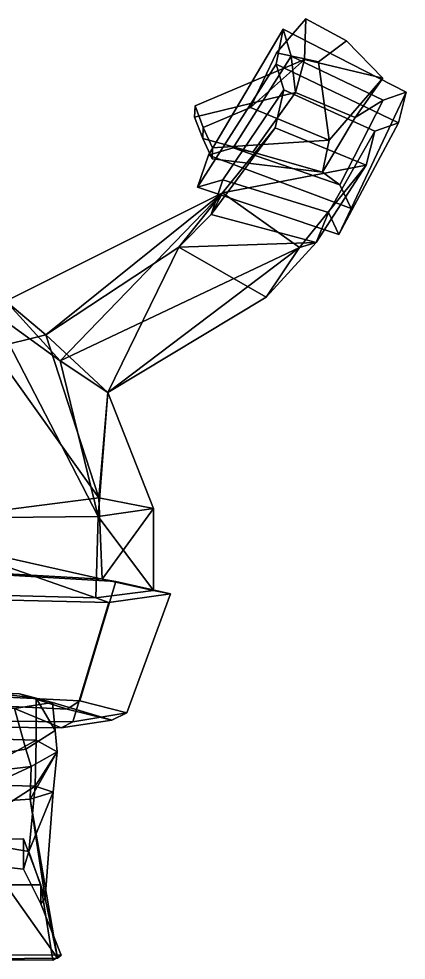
# Model space of a CAD drawing. Extents: x -236 to 238, y -156 to 314.
# Drawn here: x 64.9 to 238.1, y -147.2 to 273.2 of the extents above; entities that cross this region are included whole.
import ezdxf

# ---------------------------------------------------------------- set-up
doc = ezdxf.new("R2010")
doc.units = 0

msp = doc.modelspace()

# ---------------------------------------------------------------- linework, layer by layer
for points in [[(180.151184, 257.975861, 205.960068), (193.249771, 273.166565, 198.216583), (192.564682, 254.928741, 131.600494), (168.505219, 233.516174, 158.34639)], [(198.897812, 253.997101, 208.59021), (211.414688, 263.361145, 191.184967), (193.249771, 273.166565, 198.216583), (180.151184, 257.975861, 205.960068)], [(211.414688, 263.361145, 191.184967), (227.665604, 246.615662, 135.876175), (192.564682, 254.928741, 131.600494), (193.249771, 273.166565, 198.216583)], [(144.799911, 198.0177, 104.780136), (149.73941, 212.265503, 134.273575), (183.061234, 268.583832, 101.971626), (179.935516, 252.923096, 73.785919)], [(149.73941, 212.265503, 134.273575), (160.809067, 215.511261, 131.202942), (186.705551, 256.555634, 107.199745), (183.061234, 268.583832, 101.971626)], [(238.085175, 240.447021, 108.682358), (234.589111, 226.659668, 78.770798), (179.935516, 252.923096, 73.785919), (183.061234, 268.583832, 101.971626)], [(238.085175, 240.447021, 108.682358), (183.061234, 268.583832, 101.971626), (186.705551, 256.555634, 107.199745), (227.737686, 236.860901, 111.815651)], [(198.897812, 253.997101, 208.59021), (203.589279, 219.00882, 149.323135), (227.665604, 246.615662, 135.876175), (211.414688, 263.361145, 191.184967)], [(169.556259, 213.632263, 114.715813), (188.663162, 240.325012, 101.891312), (186.705551, 256.555634, 107.199745), (160.809067, 215.511261, 131.202942)], [(198.897812, 253.997101, 208.59021), (180.151184, 257.975861, 205.960068), (168.505219, 233.516174, 158.34639), (203.589279, 219.00882, 149.323135)], [(215.290787, 229.122894, 107.466507), (227.737686, 236.860901, 111.815651), (186.705551, 256.555634, 107.199745), (188.663162, 240.325012, 101.891312)], [(143.770874, 234.242584, 158.091553), (192.564682, 254.928741, 131.600494), (188.663162, 240.325012, 101.891312), (143.507828, 229.301208, 146.134293)], [(147.368591, 224.596252, 162.91803), (168.505219, 233.516174, 158.34639), (192.564682, 254.928741, 131.600494), (143.770874, 234.242584, 158.091553)], [(144.799911, 198.0177, 104.780136), (179.935516, 252.923096, 73.785919), (183.339371, 241.419098, 78.797409), (156.078949, 201.286255, 101.66983)], [(234.589111, 226.659668, 78.770798), (224.101074, 222.984741, 81.965782), (183.339371, 241.419098, 78.797409), (179.935516, 252.923096, 73.785919)], [(227.665604, 246.615662, 135.876175), (215.290787, 229.122894, 107.466507), (188.663162, 240.325012, 101.891312), (192.564682, 254.928741, 131.600494)], [(203.589279, 219.00882, 149.323135), (200.746063, 204.72287, 119.353302), (215.290787, 229.122894, 107.466507), (227.665604, 246.615662, 135.876175)], [(147.221741, 219.687256, 150.925095), (143.507828, 229.301208, 146.134293), (188.663162, 240.325012, 101.891312), (169.556259, 213.632263, 114.715813)], [(179.578354, 224.506714, 47.063004), (150.920364, 185.772644, 69.461533), (156.078949, 201.286255, 101.66983), (183.339371, 241.419098, 78.797409)], [(224.101074, 222.984741, 81.965782), (220.135056, 207.851563, 49.412037), (179.578354, 224.506714, 47.063004), (183.339371, 241.419098, 78.797409)], [(207.989838, 176.820007, 106.176262), (234.589111, 226.659668, 78.770798), (238.085175, 240.447021, 108.682358), (213.467285, 188.525146, 137.809174)], [(213.467285, 188.525146, 137.809174), (238.085175, 240.447021, 108.682358), (227.737686, 236.860901, 111.815651), (208.461517, 199.105286, 133.458405)], [(200.746063, 204.72287, 119.353302), (208.461517, 199.105286, 133.458405), (227.737686, 236.860901, 111.815651), (215.290787, 229.122894, 107.466507)], [(147.368591, 224.596252, 162.91803), (143.770874, 234.242584, 158.091553), (143.507828, 229.301208, 146.134293), (147.221741, 219.687256, 150.925095)], [(151.558563, 215.544159, 167.516327), (203.589279, 219.00882, 149.323135), (168.505219, 233.516174, 158.34639), (147.368591, 224.596252, 162.91803)], [(151.558563, 215.544159, 167.516327), (147.368591, 224.596252, 162.91803), (147.221741, 219.687256, 150.925095), (151.305435, 210.591309, 155.520752)], [(150.920364, 185.772644, 69.461533), (179.578354, 224.506714, 47.063004), (156.00296, 195.484344, 9.631279)], [(220.135056, 207.851563, 49.412037), (156.00296, 195.484344, 9.631279), (179.578354, 224.506714, 47.063004)], [(197.906174, 173.345001, 68.911293), (220.135056, 207.851563, 49.412037), (224.101074, 222.984741, 81.965782), (203.34201, 186.611145, 102.152054)], [(207.989838, 176.820007, 106.176262), (203.34201, 186.611145, 102.152054), (224.101074, 222.984741, 81.965782), (234.589111, 226.659668, 78.770798)], [(151.305435, 210.591309, 155.520752), (147.221741, 219.687256, 150.925095), (169.556259, 213.632263, 114.715813), (200.746063, 204.72287, 119.353302)], [(151.558563, 215.544159, 167.516327), (151.305435, 210.591309, 155.520752), (200.746063, 204.72287, 119.353302), (203.589279, 219.00882, 149.323135)], [(213.467285, 188.525146, 137.809174), (208.461517, 199.105286, 133.458405), (160.809067, 215.511261, 131.202942), (149.73941, 212.265503, 134.273575)], [(200.746063, 204.72287, 119.353302), (169.556259, 213.632263, 114.715813), (160.809067, 215.511261, 131.202942), (208.461517, 199.105286, 133.458405)], [(207.989838, 176.820007, 106.176262), (213.467285, 188.525146, 137.809174), (149.73941, 212.265503, 134.273575), (144.799911, 198.0177, 104.780136)], [(220.135056, 207.851563, 49.412037), (190.415329, 171.057068, 0.228576), (156.00296, 195.484344, 9.631279)], [(197.906174, 173.345001, 68.911293), (190.415329, 171.057068, 0.228576), (220.135056, 207.851563, 49.412037)], [(207.989838, 176.820007, 106.176262), (144.799911, 198.0177, 104.780136), (156.078949, 201.286255, 101.66983), (203.34201, 186.611145, 102.152054)], [(150.920364, 185.772644, 69.461533), (197.906174, 173.345001, 68.911293), (203.34201, 186.611145, 102.152054), (156.078949, 201.286255, 101.66983)], [(76.93998, 132.082642, 48.100216), (156.00296, 195.484344, 9.631279), (59.12315, 147.060608, 1.30978)], [(83.438614, 120.493622, -28.086618), (59.12315, 147.060608, 1.30978), (156.00296, 195.484344, 9.631279)], [(76.93998, 132.082642, 48.100216), (136.401123, 171.16333, 51.761211), (156.00296, 195.484344, 9.631279)], [(83.438614, 120.493622, -28.086618), (156.00296, 195.484344, 9.631279), (190.415329, 171.057068, 0.228576)], [(150.920364, 185.772644, 69.461533), (156.00296, 195.484344, 9.631279), (136.401123, 171.16333, 51.761211)], [(197.906174, 173.345001, 68.911293), (150.920364, 185.772644, 69.461533), (136.401123, 171.16333, 51.761211)], [(197.906174, 173.345001, 68.911293), (136.401123, 171.16333, 51.761211), (175.489059, 148.796265, 35.90744)], [(197.906174, 173.345001, 68.911293), (175.489059, 148.796265, 35.90744), (190.415329, 171.057068, 0.228576)], [(104.708382, 106.234009, 11.544878), (136.401123, 171.16333, 51.761211), (76.93998, 132.082642, 48.100216)], [(104.708382, 106.234009, 11.544878), (83.438614, 120.493622, -28.086618), (190.415329, 171.057068, 0.228576)], [(175.489059, 148.796265, 35.90744), (136.401123, 171.16333, 51.761211), (104.708382, 106.234009, 11.544878)], [(175.489059, 148.796265, 35.90744), (104.708382, 106.234009, 11.544878), (190.415329, 171.057068, 0.228576)], [(76.93998, 132.082642, 48.100216), (59.12315, 147.060608, 1.30978), (52.935226, 126.098267, 59.291286)], [(83.438614, 120.493622, -28.086618), (53.064346, 142.352966, -36.493587), (59.12315, 147.060608, 1.30978)], [(100.39492, 50.910278, -67.526817), (-1.728983, 49.898865, -101.601028), (53.064346, 142.352966, -36.493587)], [(100.39492, 50.910278, -67.526817), (53.064346, 142.352966, -36.493587), (83.438614, 120.493622, -28.086618)], [(100.742012, 59.268478, 86.695892), (76.93998, 132.082642, 48.100216), (52.935226, 126.098267, 59.291286)], [(100.742012, 59.268478, 86.695892), (104.708382, 106.234009, 11.544878), (76.93998, 132.082642, 48.100216)], [(-1.298706, 46.136292, 116.884628), (100.742012, 59.268478, 86.695892), (52.935226, 126.098267, 59.291286)], [(100.39492, 50.910278, -67.526817), (83.438614, 120.493622, -28.086618), (104.708382, 106.234009, 11.544878)], [(125.148537, 54.498993, 0.907174), (100.39492, 50.910278, -67.526817), (104.708382, 106.234009, 11.544878)], [(100.742012, 59.268478, 86.695892), (125.148537, 54.498993, 0.907174), (104.708382, 106.234009, 11.544878)], [(102.157166, 22.912155, 73.146149), (100.742012, 59.268478, 86.695892), (-1.298706, 46.136292, 116.884628)], [(102.157166, 22.912155, 73.146149), (125.148537, 54.498993, 0.907174), (100.742012, 59.268478, 86.695892)], [(99.374184, 14.584091, -81.398224), (-1.728983, 49.898865, -101.601028), (100.39492, 50.910278, -67.526817)], [(125.173485, 17.880188, -2.552956), (99.374184, 14.584091, -81.398224), (100.39492, 50.910278, -67.526817)], [(125.173485, 17.880188, -2.552956), (100.39492, 50.910278, -67.526817), (125.148537, 54.498993, 0.907174)], [(102.157166, 22.912155, 73.146149), (125.173485, 17.880188, -2.552956), (125.148537, 54.498993, 0.907174)], [(99.374184, 14.584091, -81.398224), (-2.170942, 17.279953, -109.422493), (-1.728983, 49.898865, -101.601028)], [(102.157166, 22.912155, 73.146149), (-1.298706, 46.136292, 116.884628), (1.635312, 28.65625, 105.422302)], [(0.044149, -26.735664, 114.925476), (92.181953, -31.382477, 78.957214), (108.366714, 21.947617, 81.374413), (1.819149, 28.137772, 117.696655)], [(1.819149, 28.137772, 117.696655), (108.366714, 21.947617, 81.374413), (102.157166, 22.912155, 73.146149), (1.635312, 28.65625, 105.422302)], [(108.366714, 21.947617, 81.374413), (92.181953, -31.382477, 78.957214), (113.193176, -36.793411, -5.119093), (132.755447, 16.400803, -2.773325)], [(132.755447, 16.400803, -2.773325), (125.173485, 17.880188, -2.552956), (102.157166, 22.912155, 73.146149), (108.366714, 21.947617, 81.374413)], [(105.221947, 12.536896, -93.260727), (-2.550222, 15.0625, -125.046936), (-2.170942, 17.279953, -109.422493), (99.374184, 14.584091, -81.398224)], [(105.221947, 12.536896, -93.260727), (99.374184, 14.584091, -81.398224), (125.173485, 17.880188, -2.552956), (132.755447, 16.400803, -2.773325)], [(89.037186, -40.793198, -95.677917), (-4.32708, -39.816559, -127.817375), (-2.550222, 15.0625, -125.046936), (105.221947, 12.536896, -93.260727)], [(113.193176, -36.793411, -5.119093), (89.037186, -40.793198, -95.677917), (105.221947, 12.536896, -93.260727), (132.755447, 16.400803, -2.773325)], [(-0.451645, -25.227173, 81.609573), (32.066952, -25.327515, 59.299637), (72.653923, -30.263885, 34.636166), (65.253891, -28.314911, 55.808006)], [(-0.29405, -30.989212, 102.410133), (-0.451645, -25.227173, 81.609573), (65.253891, -28.314911, 55.808006), (86.614502, -35.180374, 70.473251)], [(0.044149, -26.735664, 114.925476), (-0.29405, -30.989212, 102.410133), (86.614502, -35.180374, 70.473251), (92.181953, -31.382477, 78.957214)], [(31.503309, -47.73204, 26.409674), (72.668625, -48.997681, 13.701299), (72.653923, -30.263885, 34.636166), (32.066952, -25.327515, 59.299637)], [(65.253891, -28.314911, 55.808006), (72.653923, -30.263885, 34.636166), (81.171394, -44.708138, -4.660529), (80.044022, -32.171539, -4.249991)], [(86.614502, -35.180374, 70.473251), (65.253891, -28.314911, 55.808006), (80.044022, -32.171539, -4.249991), (106.452095, -40.08445, -5.158636)], [(80.044022, -32.171539, -4.249991), (81.171394, -44.708138, -4.660529), (68.119637, -52.964951, -46.245487), (63.054829, -34.895599, -66.310158)], [(106.452095, -40.08445, -5.158636), (80.044022, -32.171539, -4.249991), (63.054829, -34.895599, -66.310158), (83.83152, -43.508438, -84.071129)], [(72.668625, -48.997681, 13.701299), (82.112373, -54.192444, -3.901576), (81.171394, -44.708138, -4.660529), (72.653923, -30.263885, 34.636166)], [(92.181953, -31.382477, 78.957214), (86.614502, -35.180374, 70.473251), (106.452095, -40.08445, -5.158636), (113.193176, -36.793411, -5.119093)], [(83.83152, -43.508438, -84.071129), (63.054829, -34.895599, -66.310158), (-3.557611, -34.521774, -90.870804), (-4.162394, -42.565231, -112.406548)], [(63.054829, -34.895599, -66.310158), (68.119637, -52.964951, -46.245487), (25.091125, -60.252228, -65.133675), (-3.557611, -34.521774, -90.870804)], [(113.193176, -36.793411, -5.119093), (106.452095, -40.08445, -5.158636), (83.83152, -43.508438, -84.071129), (89.037186, -40.793198, -95.677917)], [(89.037186, -40.793198, -95.677917), (83.83152, -43.508438, -84.071129), (-4.162394, -42.565231, -112.406548), (-4.32708, -39.816559, -127.817375)], [(82.112373, -54.192444, -3.901576), (70.3909, -60.722336, -20.917587), (68.119637, -52.964951, -46.245487), (81.171394, -44.708138, -4.660529)], [(37.011513, -68.605217, 43.533863), (72.668625, -48.997681, 13.701299), (31.503309, -47.73204, 26.409674)], [(37.011513, -68.605217, 43.533863), (72.252014, -69.473671, 32.064423), (72.668625, -48.997681, 13.701299)], [(72.252014, -69.473671, 32.064423), (82.112373, -54.192444, -3.901576), (72.668625, -48.997681, 13.701299)], [(70.3909, -60.722336, -20.917587), (27.999123, -65.769958, -26.850147), (25.091125, -60.252228, -65.133675), (68.119637, -52.964951, -46.245487)], [(70.025162, -75.334099, 0.04248), (70.3909, -60.722336, -20.917587), (82.112373, -54.192444, -3.901576)], [(80.221382, -72.129738, 15.854132), (70.025162, -75.334099, 0.04248), (82.112373, -54.192444, -3.901576)], [(72.252014, -69.473671, 32.064423), (80.221382, -72.129738, 15.854132), (82.112373, -54.192444, -3.901576)], [(33.585583, -77.621262, -5.730663), (27.999123, -65.769958, -26.850147), (70.3909, -60.722336, -20.917587)], [(70.025162, -75.334099, 0.04248), (33.585583, -77.621262, -5.730663), (70.3909, -60.722336, -20.917587)], [(35.686977, -93.016899, 24.472925), (72.252014, -69.473671, 32.064423), (37.011513, -68.605217, 43.533863)], [(69.393486, -98.710411, 12.191987), (72.252014, -69.473671, 32.064423), (35.686977, -93.016899, 24.472925)], [(69.393486, -98.710411, 12.191987), (80.221382, -72.129738, 15.854132), (72.252014, -69.473671, 32.064423)], [(82.197945, -146.309433, -36.500484), (33.585583, -77.621262, -5.730663), (70.025162, -75.334099, 0.04248)], [(76.782921, -119.490425, -7.171744), (80.221382, -72.129738, 15.854132), (69.393486, -98.710411, 12.191987)], [(76.782921, -119.490425, -7.171744), (70.025162, -75.334099, 0.04248), (80.221382, -72.129738, 15.854132)], [(82.197945, -146.309433, -36.500484), (70.025162, -75.334099, 0.04248), (76.782921, -119.490425, -7.171744)], [(8.682963, -147.080063, -33.914383), (33.585583, -77.621262, -5.730663), (82.197945, -146.309433, -36.500484)], [(27.673773, -113.627411, 102.617195), (74.813721, -113.627411, 102.617195), (66.977409, -92.995895, 87.801697), (33.987896, -93.181198, 87.801697)], [(33.987896, -93.181198, 87.801697), (66.977409, -92.995895, 87.801697), (66.977409, -106.517593, 35.947453), (33.987896, -102.919601, 35.947453)], [(35.686977, -93.016899, 24.472925), (33.987896, -102.919601, 35.947453), (66.977409, -106.517593, 35.947453), (69.393486, -98.710411, 12.191987)], [(74.813721, -113.627411, 102.617195), (74.813721, -122.01091, 43.725594), (66.977409, -106.517593, 35.947453), (66.977409, -92.995895, 87.801697)], [(76.782921, -119.490425, -7.171744), (69.393486, -98.710411, 12.191987), (66.977409, -106.517593, 35.947453), (74.813721, -122.01091, 43.725594)], [(12.906889, -147.027359, 102.617195), (80.090286, -147.212677, 102.617195), (74.813721, -113.627411, 102.617195), (27.673773, -113.627411, 102.617195)], [(80.090286, -147.212677, 102.617195), (83.794151, -144.906372, 36.317848), (74.813721, -122.01091, 43.725594), (74.813721, -113.627411, 102.617195)], [(82.197945, -146.309433, -36.500484), (76.782921, -119.490425, -7.171744), (74.813721, -122.01091, 43.725594), (83.794151, -144.906372, 36.317848)], [(82.197945, -146.309433, -36.500484), (83.794151, -144.906372, 36.317848), (16.610764, -144.800476, 32.613968), (8.682963, -147.080063, -33.914383)], [(80.090286, -147.212677, 102.617195), (12.906889, -147.027359, 102.617195), (16.610764, -144.800476, 32.613968), (83.794151, -144.906372, 36.317848)]]:
    msp.add_3dface(points)

doc.saveas('drawing.dxf')
